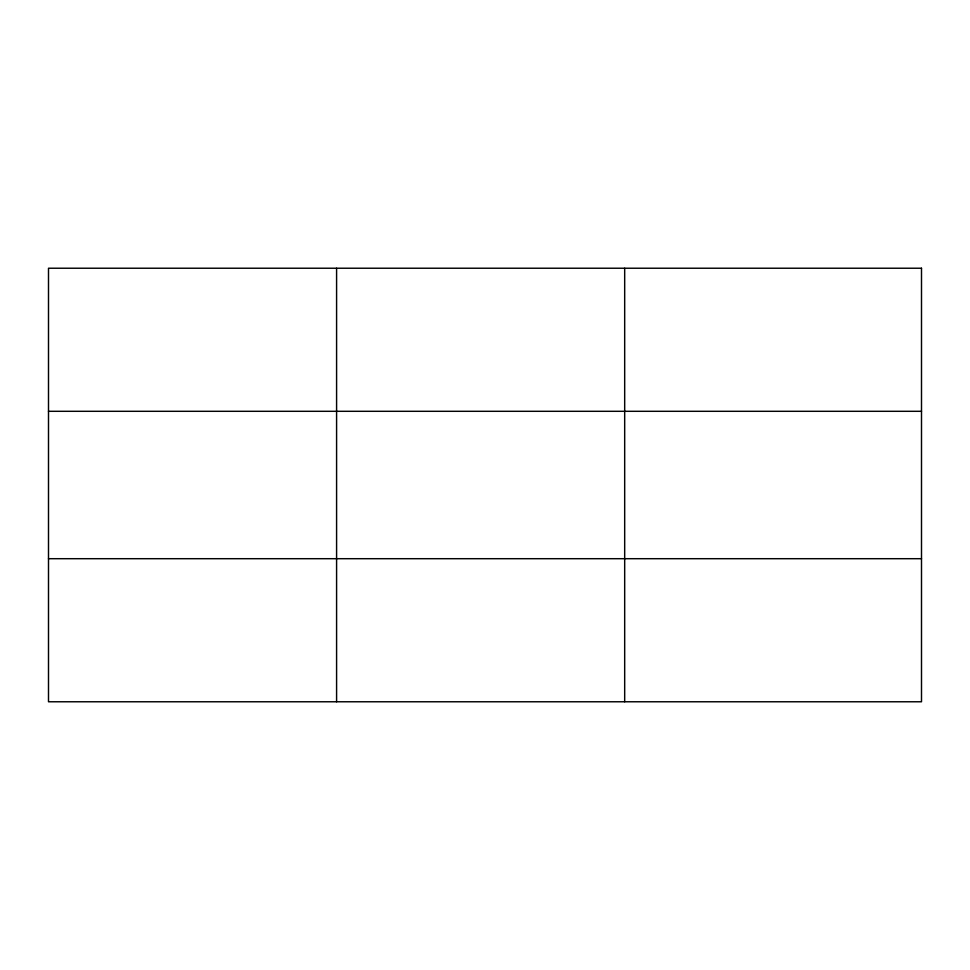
<?xml version="1.0" encoding="UTF-8"?>
<svg xmlns="http://www.w3.org/2000/svg" width="970" height="970" viewBox="0 0 970 970"><rect width="100%" height="100%" fill="white"/><g stroke="black" fill="none" stroke-linecap="round" stroke-linejoin="round"><path stroke-width="1.45" d="M336.59 701.771L336.59 268.229M624.68 701.771L624.68 268.229M48.5 411.304L921.5 411.304M48.5 558.696L921.5 558.696M921.5 268.229L921.5 701.771L48.5 701.771L48.5 268.229L921.5 268.229"/></g></svg>
